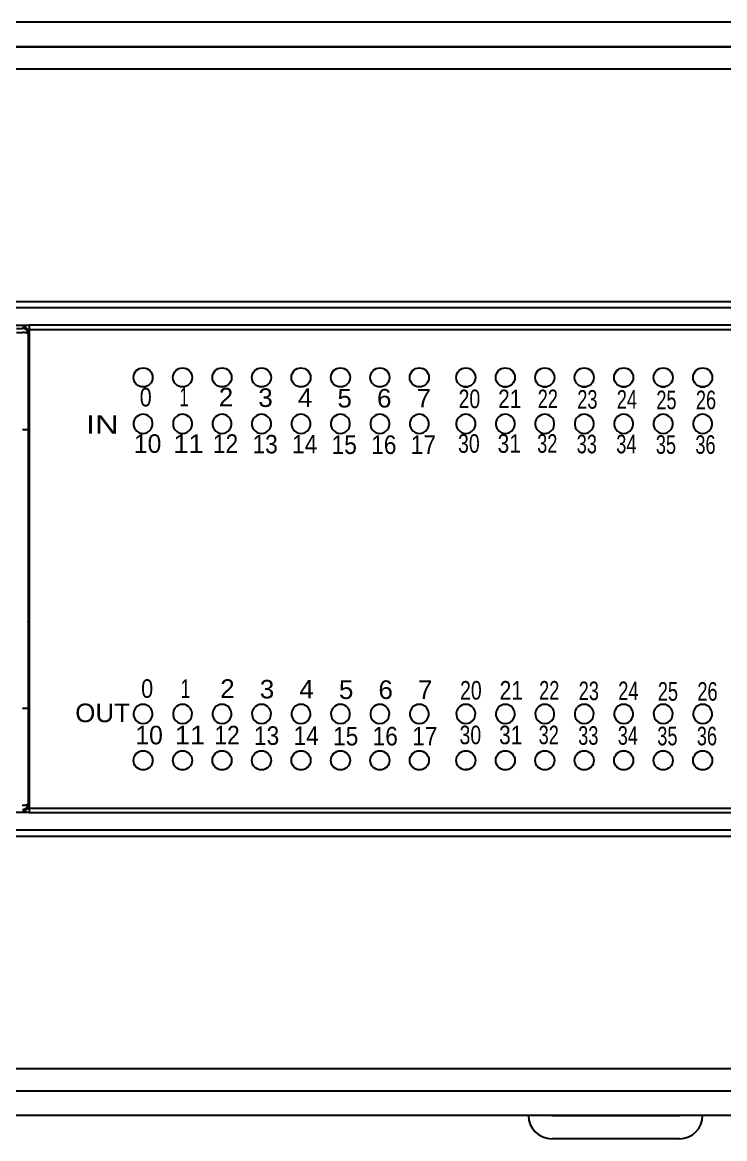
# Model space of a CAD drawing. Header units: inches. Extents: x 14 to 2932, y 13 to 1968.
# Drawn here: x 1291.1 to 1351.6, y 1177.6 to 1273.8 of the extents above; entities that cross this region are included whole.
import ezdxf

# ---------------------------------------------------------------- set-up
doc = ezdxf.new("R2010")
doc.units = ezdxf.units.IN
doc.header["$MEASUREMENT"] = 0
doc.styles.get("Standard").update_dxf_attribs({"font": 'arial.ttf'})

msp = doc.modelspace()

# ---------------------------------------------------------------- linework, layer by layer
at = {"color": 7, "linetype": 'Continuous'}
for p, q in [((1473.914, 1273.766), (1240.314, 1273.766)), ((1229.914, 1271.666), (1484.114, 1271.666)), ((1484.114, 1271.666), (1229.914, 1271.666)), ((1229.914, 1269.749), (1484.114, 1269.749)), ((1484.114, 1249.686), (1229.914, 1249.686)), ((1484.614, 1249.166), (1229.414, 1249.166)), ((1234.814, 1247.666), (1291.714, 1247.666)), ((1291.114, 1247.395), (1291.138, 1247.395)), ((1291.114, 1247.033), (1291.138, 1247.033)), ((1291.614, 1247.066), (1291.614, 1246.895)), ((1291.614, 1246.895), (1291.614, 1238.66)), ((1472.714, 1247.666), (1291.714, 1247.666)), ((1291.714, 1247.666), (1291.714, 1247.308)), ((1291.714, 1247.308), (1291.714, 1238.666)), ((1291.714, 1247.308), (1472.714, 1247.308)), ((1291.714, 1243.666), (1291.614, 1243.666)), ((1291.614, 1242.766), (1291.714, 1242.766)), ((1291.714, 1242.266), (1291.614, 1242.266)), ((1329.112, 1242.366), (1329.516, 1242.366)), ((1332.512, 1242.366), (1332.916, 1242.366)), ((1335.912, 1242.366), (1336.316, 1242.366)), ((1339.312, 1242.366), (1339.716, 1242.366)), ((1342.712, 1242.366), (1343.116, 1242.366)), ((1346.112, 1242.366), (1346.516, 1242.366)), ((1349.512, 1242.366), (1349.916, 1242.366)), ((1291.614, 1239.266), (1291.714, 1239.266)), ((1291.714, 1238.766), (1291.614, 1238.766)), ((1291.614, 1238.66), (1291.614, 1214.671)), ((1291.714, 1238.666), (1291.714, 1214.666)), ((1291.714, 1221.666), (1291.614, 1222.172)), ((1291.614, 1221.666), (1291.714, 1221.666)), ((1291.614, 1214.671), (1291.614, 1206.436)), ((1291.714, 1214.066), (1291.614, 1214.066)), ((1291.714, 1214.666), (1291.714, 1206.023)), ((1291.614, 1211.066), (1291.714, 1211.066)), ((1329.516, 1209.366), (1329.314, 1209.366)), ((1291.614, 1206.436), (1291.614, 1206.266)), ((1291.614, 1206.436), (1291.614, 1206.412)), ((1291.714, 1205.666), (1234.814, 1205.666)), ((1291.114, 1206.298), (1291.138, 1206.298)), ((1291.714, 1206.023), (1291.714, 1205.666)), ((1472.714, 1206.023), (1291.714, 1206.023)), ((1291.714, 1205.666), (1472.714, 1205.666)), ((1229.414, 1204.166), (1484.614, 1204.166)), ((1229.914, 1203.645), (1484.114, 1203.645)), ((1484.114, 1183.582), (1229.914, 1183.582)), ((1484.114, 1181.666), (1229.914, 1181.666)), ((1349.114, 1181.666), (1229.914, 1181.666)), ((1473.914, 1179.566), (1240.314, 1179.566)), ((1336.714, 1179.566), (1347.714, 1179.566)), ((1347.714, 1177.566), (1336.714, 1177.566))]:
    msp.add_line(p, q, dxfattribs=at)
for points in [[(1290.601, 1247.395), (1291.115, 1247.395)], [(1290.601, 1247.033), (1291.115, 1247.033)], [(1291.115, 1247.566), (1291.121, 1247.566), (1291.128, 1247.565), (1291.134, 1247.565), (1291.14, 1247.565), (1291.147, 1247.565), (1291.153, 1247.564), (1291.159, 1247.564), (1291.166, 1247.563), (1291.172, 1247.562), (1291.178, 1247.561), (1291.184, 1247.561), (1291.191, 1247.56), (1291.197, 1247.559), (1291.203, 1247.557), (1291.209, 1247.556), (1291.215, 1247.555), (1291.221, 1247.554), (1291.227, 1247.552), (1291.233, 1247.551), (1291.239, 1247.549), (1291.245, 1247.548), (1291.251, 1247.546), (1291.257, 1247.544), (1291.263, 1247.542), (1291.269, 1247.54), (1291.275, 1247.538), (1291.281, 1247.536), (1291.286, 1247.534), (1291.292, 1247.532), (1291.298, 1247.53), (1291.303, 1247.527), (1291.309, 1247.525), (1291.315, 1247.523), (1291.32, 1247.52), (1291.326, 1247.517), (1291.331, 1247.515), (1291.337, 1247.512), (1291.342, 1247.509), (1291.348, 1247.506), (1291.353, 1247.503), (1291.358, 1247.5), (1291.364, 1247.497), (1291.369, 1247.494), (1291.374, 1247.491), (1291.379, 1247.488), (1291.384, 1247.485), (1291.389, 1247.481), (1291.394, 1247.478), (1291.399, 1247.474), (1291.404, 1247.471), (1291.409, 1247.467), (1291.414, 1247.464), (1291.419, 1247.46), (1291.424, 1247.456), (1291.428, 1247.452), (1291.433, 1247.448), (1291.438, 1247.444), (1291.442, 1247.44), (1291.447, 1247.436), (1291.451, 1247.432), (1291.456, 1247.428), (1291.46, 1247.424), (1291.465, 1247.42), (1291.469, 1247.415), (1291.473, 1247.411), (1291.477, 1247.407), (1291.481, 1247.402), (1291.486, 1247.398), (1291.49, 1247.393), (1291.494, 1247.389), (1291.498, 1247.384), (1291.501, 1247.379), (1291.505, 1247.375), (1291.509, 1247.37), (1291.513, 1247.365), (1291.516, 1247.36), (1291.52, 1247.355), (1291.523, 1247.35), (1291.527, 1247.345), (1291.53, 1247.34), (1291.534, 1247.335), (1291.537, 1247.33), (1291.54, 1247.325), (1291.543, 1247.32), (1291.547, 1247.314), (1291.55, 1247.309), (1291.553, 1247.304), (1291.556, 1247.298), (1291.558, 1247.293), (1291.561, 1247.288), (1291.564, 1247.282), (1291.567, 1247.277), (1291.569, 1247.271), (1291.572, 1247.265), (1291.574, 1247.26), (1291.577, 1247.254), (1291.579, 1247.249), (1291.581, 1247.243), (1291.583, 1247.237), (1291.586, 1247.231), (1291.588, 1247.226), (1291.59, 1247.22), (1291.592, 1247.214), (1291.593, 1247.208), (1291.595, 1247.202), (1291.597, 1247.196), (1291.598, 1247.19), (1291.6, 1247.184), (1291.601, 1247.178), (1291.603, 1247.172), (1291.604, 1247.166), (1291.605, 1247.16), (1291.607, 1247.154), (1291.608, 1247.147), (1291.609, 1247.141), (1291.61, 1247.135), (1291.611, 1247.129), (1291.611, 1247.123), (1291.612, 1247.116), (1291.613, 1247.11), (1291.613, 1247.104), (1291.614, 1247.097), (1291.614, 1247.091), (1291.614, 1247.085), (1291.615, 1247.078), (1291.615, 1247.072), (1291.615, 1247.065)], [(1291.115, 1238.666), (1291.121, 1238.666), (1291.127, 1238.666), (1291.134, 1238.666), (1291.14, 1238.666), (1291.146, 1238.666), (1291.152, 1238.666), (1291.159, 1238.666), (1291.165, 1238.666), (1291.171, 1238.666), (1291.177, 1238.666), (1291.184, 1238.666), (1291.19, 1238.666), (1291.196, 1238.666), (1291.202, 1238.666), (1291.208, 1238.666), (1291.214, 1238.666), (1291.22, 1238.666), (1291.226, 1238.666), (1291.232, 1238.666), (1291.238, 1238.666), (1291.244, 1238.666), (1291.25, 1238.666), (1291.256, 1238.666), (1291.262, 1238.666), (1291.268, 1238.666), (1291.274, 1238.666), (1291.28, 1238.666), (1291.285, 1238.666), (1291.291, 1238.666), (1291.297, 1238.666), (1291.303, 1238.666), (1291.308, 1238.666), (1291.314, 1238.666), (1291.32, 1238.666), (1291.325, 1238.666), (1291.331, 1238.666), (1291.336, 1238.666), (1291.342, 1238.666), (1291.347, 1238.666), (1291.353, 1238.666), (1291.358, 1238.666), (1291.363, 1238.666), (1291.369, 1238.666), (1291.374, 1238.666), (1291.379, 1238.666), (1291.384, 1238.666), (1291.389, 1238.666), (1291.394, 1238.666), (1291.399, 1238.666), (1291.404, 1238.666), (1291.409, 1238.666), (1291.414, 1238.666), (1291.419, 1238.666), (1291.424, 1238.666), (1291.429, 1238.666), (1291.434, 1238.666), (1291.438, 1238.666), (1291.443, 1238.666), (1291.448, 1238.666), (1291.452, 1238.666), (1291.457, 1238.666), (1291.461, 1238.665), (1291.466, 1238.665), (1291.47, 1238.665), (1291.474, 1238.665), (1291.478, 1238.665), (1291.483, 1238.665), (1291.487, 1238.665), (1291.491, 1238.665), (1291.495, 1238.665), (1291.499, 1238.665), (1291.503, 1238.665), (1291.507, 1238.665), (1291.511, 1238.665), (1291.514, 1238.665), (1291.518, 1238.665), (1291.522, 1238.665), (1291.525, 1238.664), (1291.529, 1238.664), (1291.532, 1238.664), (1291.536, 1238.664), (1291.539, 1238.664), (1291.542, 1238.664), (1291.545, 1238.664), (1291.549, 1238.664), (1291.552, 1238.664), (1291.555, 1238.664), (1291.558, 1238.664), (1291.561, 1238.664), (1291.566, 1238.663), (1291.569, 1238.663), (1291.574, 1238.663), (1291.576, 1238.663), (1291.579, 1238.663), (1291.583, 1238.663), (1291.586, 1238.663), (1291.588, 1238.663), (1291.59, 1238.663), (1291.594, 1238.662), (1291.597, 1238.662), (1291.6, 1238.662), (1291.602, 1238.662), (1291.605, 1238.662), (1291.607, 1238.662), (1291.609, 1238.661), (1291.612, 1238.661), (1291.614, 1238.661)], [(1291.115, 1214.666), (1291.121, 1214.665), (1291.127, 1214.665), (1291.134, 1214.665), (1291.14, 1214.665), (1291.146, 1214.665), (1291.152, 1214.665), (1291.159, 1214.665), (1291.165, 1214.665), (1291.171, 1214.665), (1291.177, 1214.665), (1291.184, 1214.665), (1291.19, 1214.665), (1291.196, 1214.665), (1291.202, 1214.665), (1291.208, 1214.665), (1291.214, 1214.665), (1291.22, 1214.665), (1291.226, 1214.665), (1291.232, 1214.665), (1291.238, 1214.665), (1291.244, 1214.665), (1291.25, 1214.665), (1291.256, 1214.665), (1291.262, 1214.665), (1291.268, 1214.665), (1291.274, 1214.665), (1291.28, 1214.665), (1291.285, 1214.665), (1291.291, 1214.665), (1291.297, 1214.665), (1291.303, 1214.665), (1291.308, 1214.665), (1291.314, 1214.665), (1291.32, 1214.665), (1291.325, 1214.665), (1291.331, 1214.665), (1291.336, 1214.665), (1291.342, 1214.665), (1291.347, 1214.665), (1291.353, 1214.665), (1291.358, 1214.665), (1291.363, 1214.665), (1291.369, 1214.665), (1291.374, 1214.665), (1291.379, 1214.665), (1291.384, 1214.665), (1291.389, 1214.665), (1291.394, 1214.665), (1291.399, 1214.665), (1291.404, 1214.665), (1291.409, 1214.665), (1291.414, 1214.665), (1291.419, 1214.665), (1291.424, 1214.665), (1291.429, 1214.665), (1291.434, 1214.665), (1291.438, 1214.665), (1291.443, 1214.665), (1291.448, 1214.665), (1291.452, 1214.666), (1291.457, 1214.666), (1291.461, 1214.666), (1291.466, 1214.666), (1291.47, 1214.666), (1291.474, 1214.666), (1291.478, 1214.666), (1291.483, 1214.666), (1291.487, 1214.666), (1291.491, 1214.666), (1291.495, 1214.666), (1291.499, 1214.666), (1291.503, 1214.666), (1291.507, 1214.666), (1291.511, 1214.666), (1291.514, 1214.666), (1291.518, 1214.666), (1291.522, 1214.667), (1291.525, 1214.667), (1291.529, 1214.667), (1291.532, 1214.667), (1291.536, 1214.667), (1291.539, 1214.667), (1291.542, 1214.667), (1291.545, 1214.667), (1291.549, 1214.667), (1291.552, 1214.667), (1291.555, 1214.667), (1291.558, 1214.667), (1291.561, 1214.667), (1291.563, 1214.668), (1291.566, 1214.668), (1291.569, 1214.668), (1291.574, 1214.668), (1291.576, 1214.668), (1291.579, 1214.668), (1291.583, 1214.668), (1291.586, 1214.668), (1291.588, 1214.668), (1291.59, 1214.668), (1291.592, 1214.669), (1291.594, 1214.669), (1291.597, 1214.669), (1291.6, 1214.669), (1291.602, 1214.669), (1291.605, 1214.669), (1291.607, 1214.669), (1291.609, 1214.67), (1291.612, 1214.67), (1291.614, 1214.67)], [(1291.615, 1206.266), (1291.615, 1206.259), (1291.615, 1206.253), (1291.614, 1206.246), (1291.614, 1206.24), (1291.614, 1206.234), (1291.613, 1206.227), (1291.613, 1206.221), (1291.612, 1206.215), (1291.611, 1206.208), (1291.611, 1206.202), (1291.61, 1206.196), (1291.609, 1206.19), (1291.608, 1206.184), (1291.607, 1206.177), (1291.605, 1206.171), (1291.604, 1206.165), (1291.603, 1206.159), (1291.601, 1206.153), (1291.6, 1206.147), (1291.598, 1206.141), (1291.597, 1206.135), (1291.595, 1206.129), (1291.593, 1206.123), (1291.592, 1206.117), (1291.59, 1206.111), (1291.588, 1206.106), (1291.586, 1206.1), (1291.583, 1206.094), (1291.581, 1206.088), (1291.579, 1206.083), (1291.577, 1206.077), (1291.574, 1206.071), (1291.572, 1206.066), (1291.569, 1206.06), (1291.567, 1206.054), (1291.564, 1206.049), (1291.561, 1206.044), (1291.558, 1206.038), (1291.556, 1206.033), (1291.553, 1206.027), (1291.55, 1206.022), (1291.547, 1206.017), (1291.543, 1206.011), (1291.54, 1206.006), (1291.537, 1206.001), (1291.534, 1205.996), (1291.53, 1205.991), (1291.527, 1205.986), (1291.523, 1205.981), (1291.52, 1205.976), (1291.516, 1205.971), (1291.513, 1205.966), (1291.509, 1205.961), (1291.505, 1205.957), (1291.501, 1205.952), (1291.498, 1205.947), (1291.494, 1205.942), (1291.49, 1205.938), (1291.486, 1205.933), (1291.481, 1205.929), (1291.477, 1205.924), (1291.473, 1205.92), (1291.469, 1205.916), (1291.465, 1205.911), (1291.46, 1205.907), (1291.456, 1205.903), (1291.451, 1205.899), (1291.447, 1205.895), (1291.442, 1205.891), (1291.438, 1205.887), (1291.433, 1205.883), (1291.428, 1205.879), (1291.424, 1205.875), (1291.419, 1205.871), (1291.414, 1205.868), (1291.409, 1205.864), (1291.404, 1205.86), (1291.399, 1205.857), (1291.394, 1205.853), (1291.389, 1205.85), (1291.384, 1205.847), (1291.379, 1205.843), (1291.374, 1205.84), (1291.369, 1205.837), (1291.364, 1205.834), (1291.358, 1205.831), (1291.353, 1205.828), (1291.348, 1205.825), (1291.342, 1205.822), (1291.337, 1205.819), (1291.331, 1205.816), (1291.326, 1205.814), (1291.32, 1205.811), (1291.315, 1205.808), (1291.309, 1205.806), (1291.303, 1205.804), (1291.298, 1205.801), (1291.292, 1205.799), (1291.286, 1205.797), (1291.281, 1205.795), (1291.275, 1205.793), (1291.269, 1205.791), (1291.263, 1205.789), (1291.257, 1205.787), (1291.251, 1205.785), (1291.245, 1205.783), (1291.239, 1205.782), (1291.233, 1205.78), (1291.227, 1205.779), (1291.221, 1205.777), (1291.215, 1205.776), (1291.209, 1205.775), (1291.203, 1205.774), (1291.197, 1205.773), (1291.191, 1205.772), (1291.184, 1205.771), (1291.178, 1205.77), (1291.172, 1205.769), (1291.166, 1205.768), (1291.159, 1205.768), (1291.153, 1205.767), (1291.147, 1205.767), (1291.14, 1205.766), (1291.134, 1205.766), (1291.128, 1205.766), (1291.121, 1205.766), (1291.115, 1205.766)]]:
    msp.add_lwpolyline(points, dxfattribs=at)
for centre in [(1301.514, 1243.166), (1304.914, 1243.166), (1308.314, 1243.166), (1311.714, 1243.166), (1315.114, 1243.166), (1318.514, 1243.166), (1321.914, 1243.166), (1325.314, 1243.166), (1329.314, 1243.166), (1332.714, 1243.166), (1336.114, 1243.166), (1339.514, 1243.166), (1342.914, 1243.166), (1346.314, 1243.166), (1349.714, 1243.166), (1301.514, 1210.166), (1304.914, 1210.166), (1308.314, 1210.166), (1311.714, 1210.166), (1315.114, 1210.166), (1318.514, 1210.166), (1321.914, 1210.166), (1325.314, 1210.166), (1329.314, 1210.166), (1332.714, 1210.166), (1336.114, 1210.166), (1339.514, 1210.166), (1342.914, 1210.166), (1346.314, 1210.166), (1349.714, 1210.166)]:
    msp.add_circle(centre, 0.825, dxfattribs=at)
for centre, radius, start, end in [((1291.116, 1246.923), 0.473, 84.38673, 87.3206), ((1291.116, 1245.328), 1.706, 88.45541, 89.26635), ((1291.113, 1246.888), 0.508, 81.62331, 84.40893), ((1291.113, 1245.218), 1.816, 87.67226, 88.44556), ((1291.111, 1246.872), 0.524, 78.91783, 81.66176), ((1291.112, 1245.188), 1.845, 86.90596, 87.67445), ((1291.112, 1246.885), 0.51, 75.8704, 78.73043), ((1291.114, 1245.276), 1.758, 86.02509, 86.83659), ((1291.112, 1246.888), 0.508, 72.95675, 75.87154), ((1291.119, 1245.337), 1.696, 85.18868, 86.03152), ((1291.111, 1246.888), 0.508, 69.91672, 72.86719), ((1291.122, 1245.399), 1.634, 84.24188, 85.11518), ((1291.111, 1246.886), 0.51, 66.92871, 69.90246), ((1291.128, 1245.468), 1.565, 83.31108, 84.21802), ((1291.111, 1246.889), 0.507, 63.80252, 66.82376), ((1291.138, 1245.561), 1.472, 82.29947, 83.25321), ((1291.111, 1246.889), 0.508, 60.78155, 63.82797), ((1291.149, 1245.653), 1.379, 81.23401, 82.23726), ((1291.111, 1246.89), 0.506, 57.59403, 60.67359), ((1291.163, 1245.756), 1.275, 80.10177, 81.16471), ((1291.111, 1246.89), 0.506, 54.51202, 57.60816), ((1291.18, 1245.86), 1.17, 78.89911, 80.02933), ((1291.111, 1246.892), 0.505, 51.32474, 54.44334), ((1291.199, 1245.968), 1.06, 77.58823, 78.79793), ((1291.112, 1246.892), 0.504, 48.20302, 51.33403), ((1291.221, 1246.076), 0.949, 76.18641, 77.49046), ((1291.112, 1246.894), 0.503, 44.96751, 48.11454), ((1291.246, 1246.184), 0.839, 74.63938, 76.0537), ((1291.112, 1246.893), 0.503, 41.88577, 45.03061), ((1291.272, 1246.286), 0.734, 72.95656, 74.49985), ((1291.111, 1246.893), 0.504, 38.66389, 41.79417), ((1291.299, 1246.38), 0.636, 71.10015, 72.78524), ((1291.114, 1246.895), 0.501, 35.54644, 38.69357), ((1291.329, 1246.474), 0.537, 68.99212, 70.87538), ((1291.12, 1246.9), 0.493, 32.28904, 35.47399), ((1291.36, 1246.562), 0.444, 66.57827, 68.71054), ((1291.114, 1246.894), 0.501, 29.36836, 32.47229), ((1291.387, 1246.628), 0.373, 64.073, 66.43404), ((1291.091, 1246.882), 0.527, 26.40672, 29.32337), ((1291.408, 1246.675), 0.322, 61.14305, 63.66073), ((1291.121, 1246.9), 0.492, 22.96899, 26.10563), ((1291.444, 1246.748), 0.24, 57.24501, 60.36136), ((1291.176, 1246.924), 0.432, 19.25974, 22.8637), ((1291.484, 1246.814), 0.163, 52.26526, 56.49313), ((1291.103, 1246.886), 0.514, 17.65072, 20.48714), ((1291.493, 1246.821), 0.152, 49.32766, 53.33591), ((1290.58, 1246.717), 1.063, 16.6005, 17.83635), ((1291.418, 1246.734), 0.267, 47.32244, 49.27445), ((1291.172, 1246.918), 0.439, 9.82309, 13.53249), ((1291.534, 1246.876), 0.0843, 33.56181, 40.08244), ((1291.218, 1246.924), 0.393, 3.7866, 9.98884), ((1291.563, 1246.897), 0.0491, 16.15517, 31.05722), ((1290.622, 1246.843), 0.994, 3.01994, 6.19835), ((1291.523, 1246.877), 0.0929, 11.38513, 21.15267), ((1301.514, 1239.166), 0.825, 322.6948, 217.3052), ((1304.914, 1239.166), 0.825, 322.6948, 217.3052), ((1308.314, 1239.166), 0.825, 322.6948, 217.3052), ((1311.714, 1239.166), 0.825, 322.6948, 217.3052), ((1315.114, 1239.166), 0.825, 322.6948, 217.3052), ((1318.514, 1239.166), 0.825, 322.6948, 217.3052), ((1321.914, 1239.166), 0.825, 322.6948, 217.3052), ((1325.314, 1239.166), 0.825, 322.6948, 217.3052), ((1329.314, 1239.166), 0.825, 322.6948, 217.3052), ((1332.714, 1239.166), 0.825, 322.6948, 217.3052), ((1336.114, 1239.166), 0.825, 322.6948, 217.3052), ((1339.514, 1239.166), 0.825, 322.6948, 217.3052), ((1342.914, 1239.166), 0.825, 322.6948, 217.3052), ((1346.314, 1239.166), 0.825, 322.6948, 217.3052), ((1349.714, 1239.166), 0.825, 322.6948, 217.3052), ((1301.514, 1239.166), 0.825, 217.3052, 270), ((1301.514, 1239.166), 0.825, 270, 322.6948), ((1304.914, 1239.166), 0.825, 217.3052, 270), ((1304.914, 1239.166), 0.825, 270, 322.6948), ((1308.314, 1239.166), 0.825, 217.3052, 270), ((1308.314, 1239.166), 0.825, 270, 322.6948), ((1311.714, 1239.166), 0.825, 217.3052, 270), ((1311.714, 1239.166), 0.825, 270, 322.6948), ((1315.114, 1239.166), 0.825, 217.3052, 270), ((1315.114, 1239.166), 0.825, 270, 322.6948), ((1318.514, 1239.166), 0.825, 217.3052, 270), ((1318.514, 1239.166), 0.825, 270, 322.6948), ((1321.914, 1239.166), 0.825, 217.3052, 270), ((1321.914, 1239.166), 0.825, 270, 322.6948), ((1325.314, 1239.166), 0.825, 217.3052, 270), ((1325.314, 1239.166), 0.825, 270, 322.6948), ((1329.314, 1239.166), 0.825, 217.3052, 270), ((1329.314, 1239.166), 0.825, 270, 322.6948), ((1332.714, 1239.166), 0.825, 217.3052, 270), ((1332.714, 1239.166), 0.825, 270, 322.6948), ((1336.114, 1239.166), 0.825, 217.3052, 270), ((1336.114, 1239.166), 0.825, 270, 322.6948), ((1339.514, 1239.166), 0.825, 217.3052, 270), ((1339.514, 1239.166), 0.825, 270, 322.6948), ((1342.914, 1239.166), 0.825, 217.3052, 270), ((1342.914, 1239.166), 0.825, 270, 322.6948), ((1346.314, 1239.166), 0.825, 217.3052, 270), ((1346.314, 1239.166), 0.825, 270, 322.6948), ((1349.714, 1239.166), 0.825, 217.3052, 270), ((1349.714, 1239.166), 0.825, 270, 322.6948), ((1301.514, 1214.166), 0.825, 142.6948, 270), ((1301.514, 1214.166), 0.825, 37.3052, 142.6948), ((1301.514, 1214.166), 0.825, 270, 37.3052), ((1304.914, 1214.166), 0.825, 142.6948, 270), ((1304.914, 1214.166), 0.825, 37.3052, 142.6948), ((1304.914, 1214.166), 0.825, 270, 37.3052), ((1308.314, 1214.166), 0.825, 142.6948, 270), ((1308.314, 1214.166), 0.825, 37.3052, 142.6948), ((1308.314, 1214.166), 0.825, 270, 37.3052), ((1311.714, 1214.166), 0.825, 142.6948, 270), ((1311.714, 1214.166), 0.825, 37.3052, 142.6948), ((1311.714, 1214.166), 0.825, 270, 37.3052), ((1315.114, 1214.166), 0.825, 142.6948, 270), ((1315.114, 1214.166), 0.825, 37.3052, 142.6948), ((1315.114, 1214.166), 0.825, 270, 37.3052), ((1318.514, 1214.166), 0.825, 142.6948, 270), ((1318.514, 1214.166), 0.825, 37.3052, 142.6948), ((1318.514, 1214.166), 0.825, 270, 37.3052), ((1321.914, 1214.166), 0.825, 142.6948, 270), ((1321.914, 1214.166), 0.825, 37.3052, 142.6948), ((1321.914, 1214.166), 0.825, 270, 37.3052), ((1325.314, 1214.166), 0.825, 142.6948, 270), ((1325.314, 1214.166), 0.825, 37.3052, 142.6948), ((1325.314, 1214.166), 0.825, 270, 37.3052), ((1329.314, 1214.166), 0.825, 142.6948, 270), ((1329.314, 1214.166), 0.825, 37.3052, 142.6948), ((1329.314, 1214.166), 0.825, 270, 37.3052), ((1332.714, 1214.166), 0.825, 142.6948, 270), ((1332.714, 1214.166), 0.825, 37.3052, 142.6948), ((1332.714, 1214.166), 0.825, 270, 37.3052), ((1336.114, 1214.166), 0.825, 142.6948, 270), ((1336.114, 1214.166), 0.825, 37.3052, 142.6948), ((1336.114, 1214.166), 0.825, 270, 37.3052), ((1339.514, 1214.166), 0.825, 142.6948, 270), ((1339.514, 1214.166), 0.825, 37.3052, 142.6948), ((1339.514, 1214.166), 0.825, 270, 37.3052), ((1342.914, 1214.166), 0.825, 142.6948, 270), ((1342.914, 1214.166), 0.825, 37.3052, 142.6948), ((1342.914, 1214.166), 0.825, 270, 37.3052), ((1346.314, 1214.166), 0.825, 142.6948, 270), ((1346.314, 1214.166), 0.825, 37.3052, 142.6948), ((1346.314, 1214.166), 0.825, 270, 37.3052), ((1349.714, 1214.166), 0.825, 142.6948, 270), ((1349.714, 1214.166), 0.825, 37.3052, 142.6948), ((1349.714, 1214.166), 0.825, 270, 37.3052), ((1291.298, 1206.952), 0.636, 287.21495, 288.89966), ((1291.329, 1206.857), 0.537, 289.12483, 291.00767), ((1291.36, 1206.769), 0.444, 291.28969, 293.4215), ((1291.387, 1206.704), 0.373, 293.56621, 295.92676), ((1291.408, 1206.657), 0.322, 296.33952, 298.85671), ((1291.444, 1206.584), 0.24, 299.60141, 302.7172), ((1291.484, 1206.517), 0.163, 303.54594, 307.77313), ((1291.493, 1206.511), 0.152, 306.6223, 310.63002), ((1291.418, 1206.598), 0.267, 310.72566, 312.67745), ((1291.534, 1206.456), 0.0844, 319.95361, 326.47367), ((1291.563, 1206.434), 0.0491, 328.92474, 343.82682), ((1291.091, 1206.439), 0.524, 348.91749, 351.66209), ((1291.107, 1206.437), 0.507, 351.64321, 354.4295), ((1291.523, 1206.454), 0.0928, 338.83664, 348.60524), ((1291.142, 1206.434), 0.473, 354.38638, 357.32095), ((1291.062, 1206.928), 0.994, 273.0211, 276.19886), ((1291.116, 1208.004), 1.706, 270.73375, 271.54449), ((1291.113, 1208.114), 1.816, 271.55453, 272.32765), ((1291.143, 1206.333), 0.393, 273.78554, 279.98667), ((1291.112, 1208.143), 1.846, 272.32564, 273.09395), ((1291.114, 1208.056), 1.758, 273.1635, 273.97481), ((1291.137, 1206.378), 0.439, 279.81928, 283.52814), ((1291.118, 1207.995), 1.697, 273.99147, 274.83411), ((1290.936, 1206.97), 1.063, 286.58411, 287.81979), ((1291.122, 1207.932), 1.635, 274.88492, 275.75802), ((1291.105, 1206.448), 0.514, 287.66481, 290.5009), ((1291.143, 1206.374), 0.432, 289.25991, 292.86354), ((1291.129, 1207.863), 1.565, 275.75908, 276.66581), ((1291.137, 1207.77), 1.472, 276.77011, 277.72362), ((1291.119, 1206.429), 0.492, 292.94972, 296.08616), ((1291.149, 1207.678), 1.379, 277.76285, 278.76587), ((1291.101, 1206.459), 0.527, 296.42567, 299.34221), ((1291.163, 1207.576), 1.275, 278.83541, 279.8981), ((1291.113, 1206.437), 0.501, 299.35027, 302.45415), ((1291.18, 1207.472), 1.17, 279.9708, 281.10075), ((1291.119, 1206.43), 0.493, 302.28902, 305.47402), ((1291.199, 1207.364), 1.06, 281.20221, 282.41163), ((1291.114, 1206.436), 0.5, 305.52975, 308.67701), ((1291.221, 1207.255), 0.95, 282.50969, 283.81344), ((1291.112, 1206.439), 0.504, 308.67966, 311.81015), ((1291.246, 1207.148), 0.839, 283.94646, 285.36045), ((1291.112, 1206.438), 0.503, 311.88562, 315.03075), ((1291.272, 1207.046), 0.734, 285.50033, 287.04326), ((1291.113, 1206.438), 0.503, 314.95304, 318.10044), ((1291.111, 1206.438), 0.504, 318.2028, 321.33425), ((1291.111, 1206.439), 0.505, 321.3119, 324.431), ((1291.109, 1206.439), 0.506, 324.51174, 327.60844), ((1291.109, 1206.439), 0.506, 327.59373, 330.6739), ((1291.108, 1206.439), 0.507, 330.77135, 333.81842), ((1291.108, 1206.439), 0.507, 333.80218, 336.8241), ((1291.105, 1206.439), 0.51, 336.94849, 339.92294), ((1291.107, 1206.439), 0.508, 339.90938, 342.86055), ((1291.107, 1206.438), 0.508, 342.95639, 345.8719), ((1291.105, 1206.438), 0.51, 345.86511, 348.72583), ((1336.714, 1179.566), 2, 180, 270), ((1347.714, 1179.566), 2, 270, 0)]:
    msp.add_arc(centre, radius, start, end, dxfattribs=at)

# ---------------------------------------------------------------- texts
for s, width, p in [('0', 0.833333, (1301.222, 1240.669)), ('1', 0.666667, (1304.629, 1240.669)), ('20', 0.75, (1328.69, 1240.519)), ('21', 0.807692, (1332.097, 1240.519)), ('22', 0.7, (1335.505, 1240.519)), ('23', 0.7, (1338.912, 1240.472)), ('24', 0.7, (1342.319, 1240.472)), ('25', 0.7, (1345.726, 1240.425)), ('26', 0.7, (1349.133, 1240.425)), ('IN', 1.25, (1296.607, 1238.305)), ('10', 0.954545, (1300.718, 1236.664)), ('11', 1.05, (1304.125, 1236.664)), ('12', 0.875, (1307.533, 1236.663)), ('13', 0.875, (1310.94, 1236.616)), ('14', 0.875, (1314.347, 1236.616)), ('15', 0.875, (1317.754, 1236.569)), ('16', 0.875, (1321.161, 1236.569)), ('17', 0.875, (1324.568, 1236.569)), ('30', 0.75, (1328.645, 1236.674)), ('31', 0.807692, (1332.052, 1236.674)), ('32', 0.7, (1335.46, 1236.673)), ('33', 0.7, (1338.867, 1236.626)), ('34', 0.7, (1342.274, 1236.626)), ('35', 0.7, (1345.681, 1236.579)), ('36', 0.7, (1349.088, 1236.579)), ('0', 0.833333, (1301.348, 1215.553)), ('1', 0.666667, (1304.755, 1215.553)), ('20', 0.75, (1328.817, 1215.403)), ('21', 0.807692, (1332.224, 1215.403)), ('22', 0.7, (1335.631, 1215.403)), ('23', 0.7, (1339.038, 1215.356)), ('24', 0.7, (1342.445, 1215.356)), ('25', 0.7, (1345.852, 1215.308)), ('26', 0.7, (1349.26, 1215.308)), ('10', 0.954545, (1300.845, 1211.547)), ('11', 1.05, (1304.252, 1211.547)), ('12', 0.875, (1307.659, 1211.547)), ('13', 0.875, (1311.066, 1211.5)), ('14', 0.875, (1314.473, 1211.5)), ('30', 0.75, (1328.772, 1211.557)), ('31', 0.807692, (1332.179, 1211.557)), ('32', 0.7, (1335.586, 1211.557)), ('33', 0.7, (1338.993, 1211.51)), ('34', 0.7, (1342.4, 1211.51)), ('35', 0.7, (1345.807, 1211.463)), ('36', 0.7, (1349.214, 1211.463)), ('15', 0.875, (1317.88, 1211.453)), ('16', 0.875, (1321.287, 1211.453)), ('17', 0.875, (1324.695, 1211.453))]:
    msp.add_text(s, height=1.6, dxfattribs=dict(at, width=width)).set_placement(p)
for s, p in [('2', (1308.036, 1240.669)), ('3', (1311.443, 1240.622)), ('4', (1314.85, 1240.622)), ('5', (1318.257, 1240.574)), ('6', (1321.664, 1240.574)), ('7', (1325.072, 1240.574)), ('2', (1308.162, 1215.553)), ('3', (1311.569, 1215.505)), ('4', (1314.977, 1215.505)), ('5', (1318.384, 1215.458)), ('6', (1321.791, 1215.458)), ('7', (1325.198, 1215.458)), ('OUT', (1295.671, 1213.459))]:
    msp.add_text(s, height=1.6, dxfattribs=at).set_placement(p)

doc.saveas('drawing.dxf')
